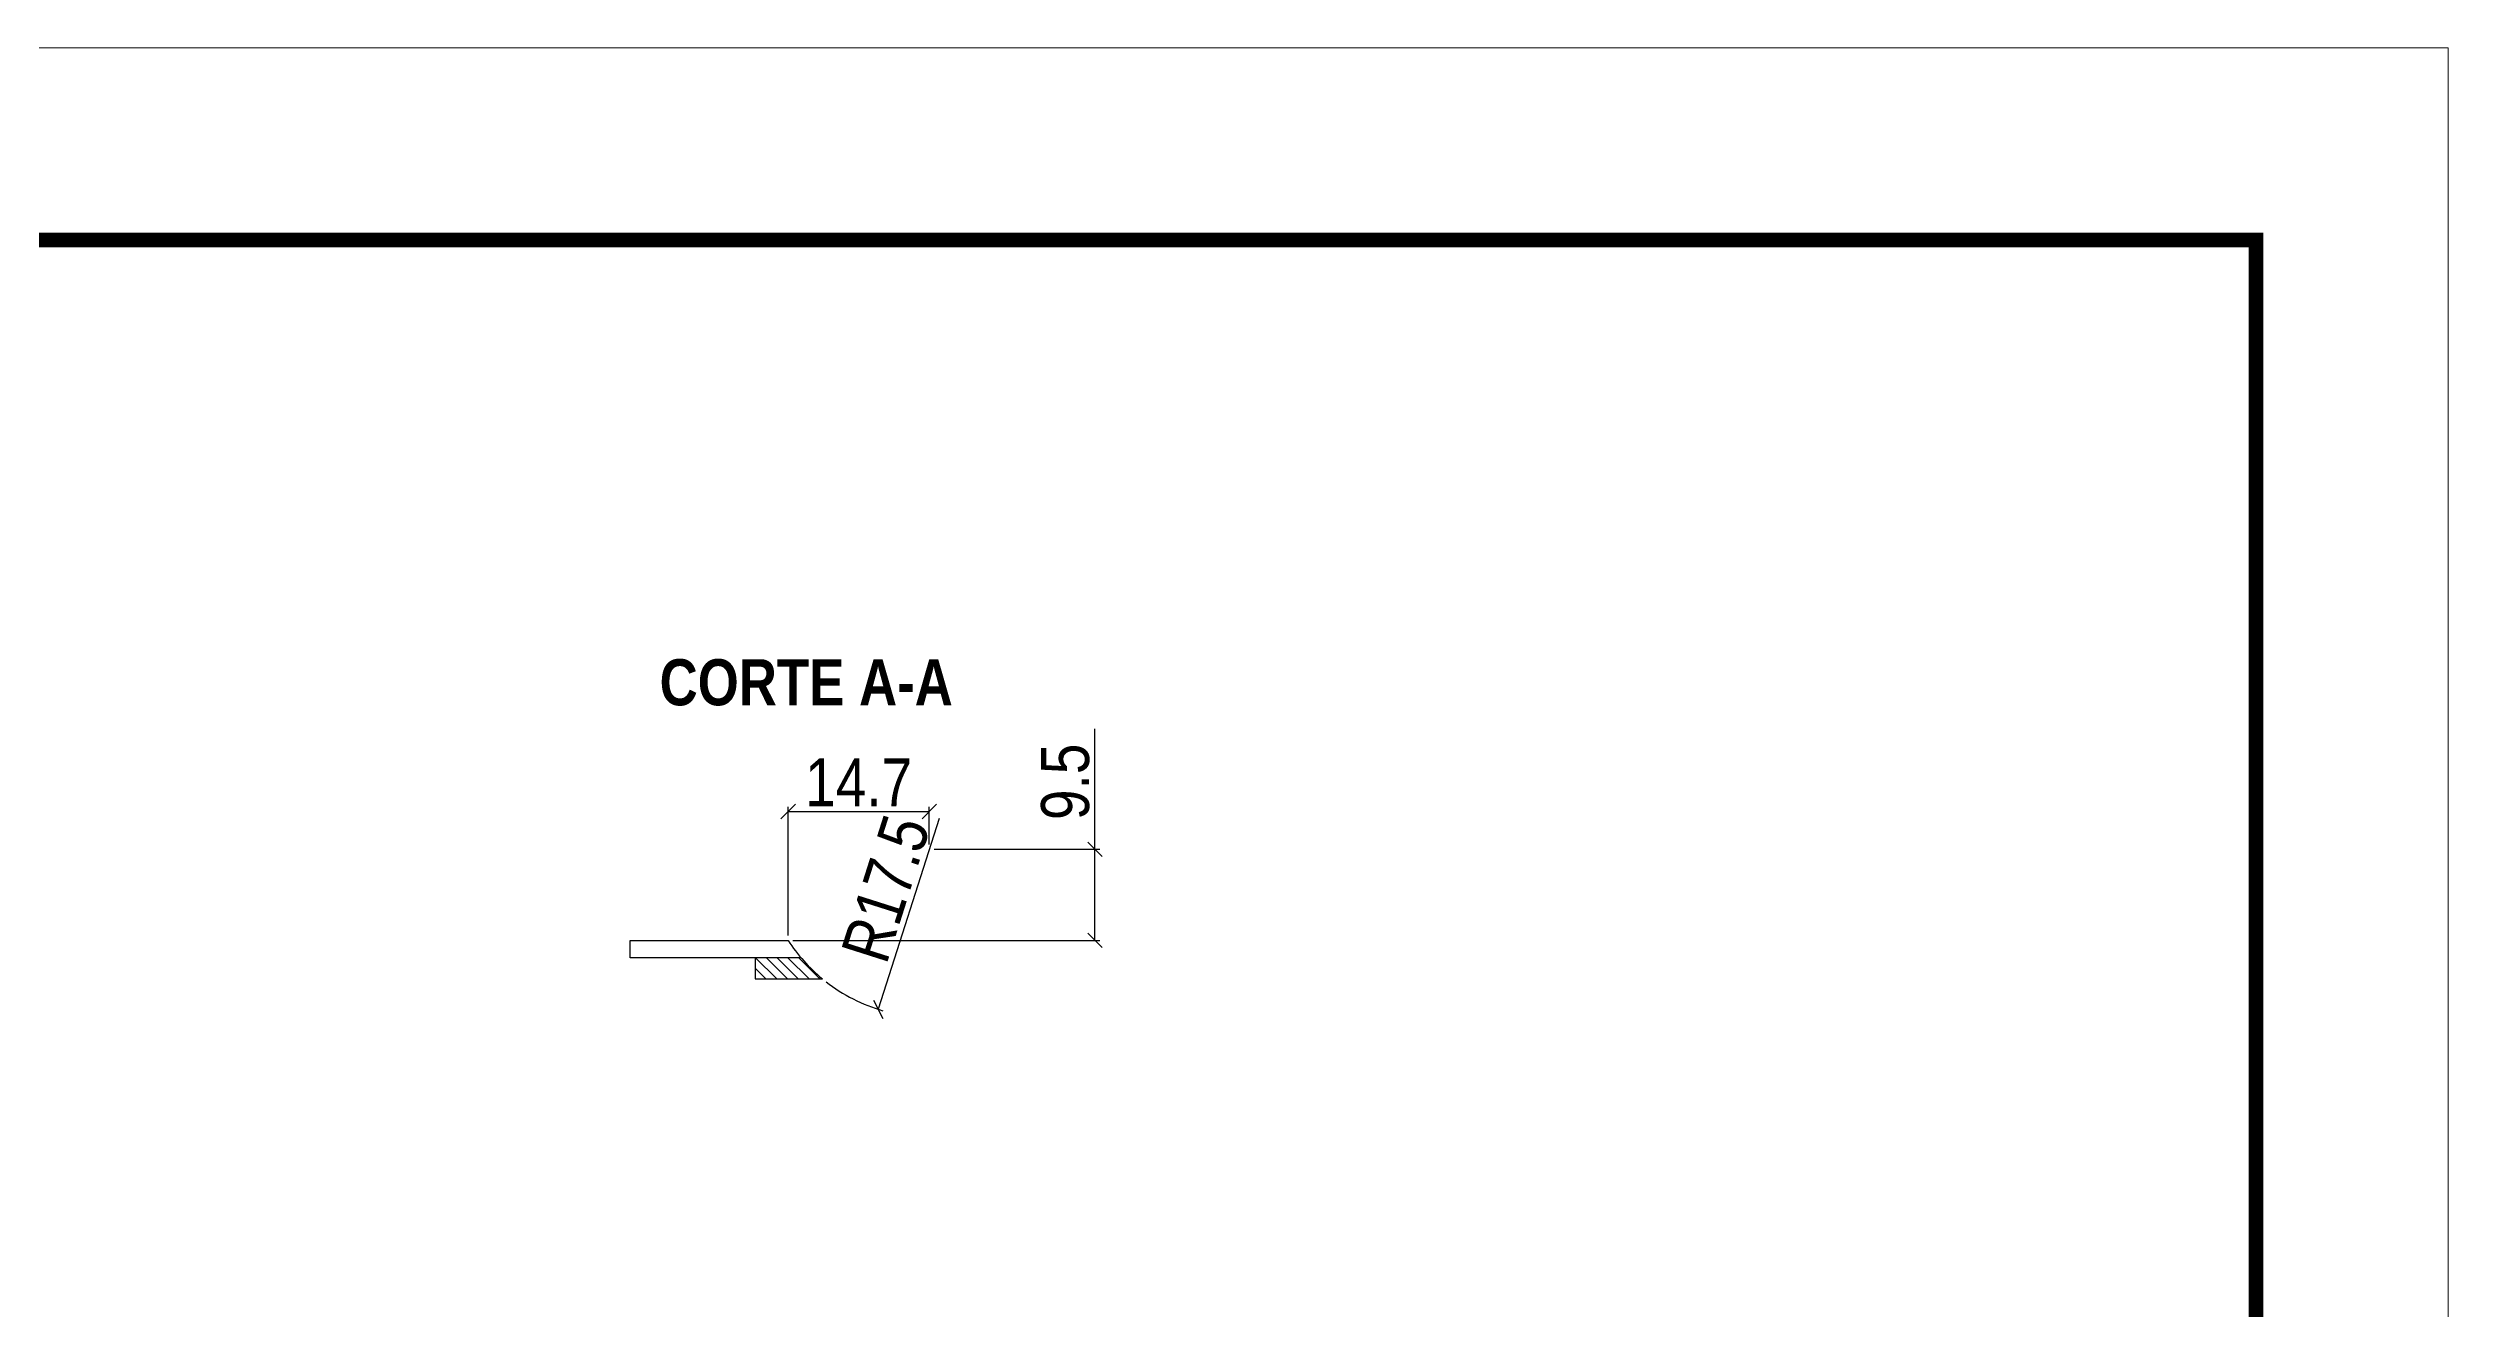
# Model space of a CAD drawing. Extents: x -3394 to 16474, y -5031 to 14397.
# Drawn here: x 5257.3 to 5757.2, y 10688.3 to 10950.8 of the extents above; entities that cross this region are included whole.
import ezdxf

# ---------------------------------------------------------------- set-up
doc = ezdxf.new("R2010")
doc.units = 0
doc.linetypes.add('DASHED', pattern=[0.75, 0.5, -0.25])
doc.layers.get('0').update_dxf_attribs({"linetype": 'CONTINUOUS'})
doc.layers.get('Defpoints').update_dxf_attribs({"linetype": 'CONTINUOUS'})
for name, color, linetype in [('COTA', 241, 'CONTINUOUS'), ('detalhes', 4, 'CONTINUOUS'), ('P-M', 7, 'CONTINUOUS'), ('Painéis', 200, 'CONTINUOUS'), ('SARR_2.2x7', 40, 'CONTINUOUS')]:
    doc.layers.add(name, color=color, linetype=linetype)
doc.layers.add('Folhas', color=255, linetype='CONTINUOUS', lineweight=9)
doc.layers.add('SARRAFO DE PRESSAO', color=251, linetype='DASHED', lineweight=9)
doc.styles.add('COTA TECNICA 2X', font='techl___.ttf', dxfattribs={"height": 10})
doc.styles.add('TECNICA', font='techb___.ttf', dxfattribs={"height": 10})
doc.dimstyles.new('SECAO', dxfattribs={"dimscale": 0.333333, "dimtxt": 5, "dimasz": 9, "dimexe": 3, "dimexo": 3, "dimgap": 3, "dimtad": 1, "dimdec": 1, "dimlfac": 0.5, "dimzin": 12, "dimdsep": 46, "dimtxsty": 'COTA TECNICA 2X', "dimblk1": 'OBLIQUE', "dimblk2": 'OBLIQUE', "dimsah": 1, "dimcen": 0.9, "dimclrd": 4, "dimclre": 4, "dimclrt": 240, "dimadec": 1, "dimazin": 3, "dimtfac": 1, "dimtdec": 1, "dimtmove": 0, "dimatfit": 3, "dimfxl": 1, "dimtolj": 1, "dimtzin": 12, "dimarcsym": 0})

# ---------------------------------------------------------------- blocks, each defined once
blk = doc.blocks.new('9999999999')
at = {"layer": 'Folhas'}
blk.add_lwpolyline([(98138.98, 34190.21), (99623.98, 34190.21), (99623.98, 35240.21), (98138.98, 35240.21)], close=True, dxfattribs=at)
at = {"layer": 'Folhas', "color": 30, "const_width": 3}
blk.add_lwpolyline([(98213.98, 34230.21), (99583.98, 34230.21), (99583.98, 35200.21), (98213.98, 35200.21)], close=True, dxfattribs=at)
blk = doc.blocks.new('_Oblique')
at = {"color": 0, "linetype": 'ByBlock', "lineweight": -2}
blk.add_line((-0.5, -0.5), (0.5, 0.5), dxfattribs=at)
blk = doc.blocks.new('*D2105')
at = {"layer": 'COTA', "color": 4, "lineweight": -2, "transparency": 16777216}
blk.add_line((5442.91, 10790.28), (5430.26, 10750.55), dxfattribs=at)
blk.add_arc((5440.88, 10783.91), 35, 232.1294, 253.9798, dxfattribs=at)
at = {"layer": 'Defpoints', "color": 0, "transparency": 16777216}
for p in [(5440.88, 10783.91), (5430.26, 10750.55)]:
    blk.add_point(p, dxfattribs=at)
at = {"layer": 'COTA', "color": 4, "lineweight": -2, "transparency": 16777216, "xscale": 3, "yscale": 3, "zscale": 3, "rotation": 252.3428032711103}
blk.add_blockref('_Oblique', (5430.26, 10750.55), dxfattribs=at)
at = {"layer": 'COTA', "color": 240, "transparency": 16777216, "insert": (5431.85, 10775.69), "char_height": 10, "attachment_point": 5, "rotation": 72.3428, "style": 'COTA TECNICA 2X'}
blk.add_mtext('\\A1;R17.5', dxfattribs=at)
blk = doc.blocks.new('*D2106')
at = {"layer": 'COTA', "color": 4, "lineweight": -2, "transparency": 16777216}
for p, q in [((5411.49, 10765.9), (5411.49, 10792.77)), ((5440.88, 10784.91), (5440.88, 10792.77)), ((5411.49, 10791.77), (5440.88, 10791.77))]:
    blk.add_line(p, q, dxfattribs=at)
at = {"layer": 'Defpoints', "color": 0, "transparency": 16777216}
for p in [(5440.88, 10791.77), (5440.88, 10783.91), (5411.49, 10764.9)]:
    blk.add_point(p, dxfattribs=at)
at = {"layer": 'COTA', "color": 4, "lineweight": -2, "transparency": 16777216, "xscale": 3, "yscale": 3, "zscale": 3, "rotation": 180}
blk.add_blockref('_Oblique', (5411.49, 10791.77), dxfattribs=at)
at = {"layer": 'COTA', "color": 4, "lineweight": -2, "transparency": 16777216, "xscale": 3, "yscale": 3, "zscale": 3}
blk.add_blockref('_Oblique', (5440.88, 10791.77), dxfattribs=at)
at = {"layer": 'COTA', "color": 240, "transparency": 16777216, "insert": (5426.18, 10797.85), "char_height": 10, "attachment_point": 5, "style": 'COTA TECNICA 2X'}
blk.add_mtext('\\A1;14.7', dxfattribs=at)
blk = doc.blocks.new('*D2107')
at = {"layer": 'COTA', "color": 4, "lineweight": -2, "transparency": 16777216}
for p, q in [((5475.37, 10783.91), (5475.37, 10808.98)), ((5441.88, 10783.91), (5476.37, 10783.91)), ((5475.37, 10764.9), (5475.37, 10783.91)), ((5412.49, 10764.9), (5476.37, 10764.9))]:
    blk.add_line(p, q, dxfattribs=at)
at = {"layer": 'Defpoints', "color": 0, "transparency": 16777216}
for p in [(5440.88, 10783.91), (5475.37, 10783.91), (5411.49, 10764.9)]:
    blk.add_point(p, dxfattribs=at)
at = {"layer": 'COTA', "color": 4, "lineweight": -2, "transparency": 16777216, "xscale": 3, "yscale": 3, "zscale": 3}
for p, rotation in [((5475.37, 10783.91), 90), ((5475.37, 10764.9), 270)]:
    blk.add_blockref('_Oblique', p, dxfattribs=dict(at, rotation=rotation))
at = {"layer": 'COTA', "color": 240, "transparency": 16777216, "insert": (5469.23, 10797.94), "char_height": 10, "attachment_point": 5, "rotation": 90, "style": 'COTA TECNICA 2X'}
blk.add_mtext('\\A1;9.5', dxfattribs=at)

msp = doc.modelspace()

# ---------------------------------------------------------------- hatches: boundary and pattern name
at = {"layer": 'SARR_2.2x7'}
h = msp.add_hatch(dxfattribs=at)
h.set_pattern_fill('ANSI31', color=256, scale=0.5, angle=90)
h.set_pattern_definition([(135, (38427.2376, -112755.2682), (-1.122532015, -1.122532015), [])])
edge = h.paths.add_edge_path()
edge.add_arc((5440.88, 10783.91), 35, 220.2276, 230.4924)
edge.add_line((5418.61, 10756.9), (5404.61, 10756.9))
edge.add_line((5404.61, 10756.9), (5404.61, 10761.3))
edge.add_line((5404.61, 10761.3), (5414.16, 10761.3))

# ---------------------------------------------------------------- linework, layer by layer
at = {"layer": 'P-M'}
msp.add_arc((5440.88, 10783.91), 35, 212.886, 230.4924, dxfattribs=at)
at = {"layer": 'Painéis', "linetype": 'Continuous'}
for p, q in [((5378.61, 10764.9), (5411.49, 10764.9)), ((5378.61, 10761.3), (5378.61, 10764.9)), ((5414.16, 10761.3), (5378.61, 10761.3))]:
    msp.add_line(p, q, dxfattribs=at)
at = {"layer": 'SARR_2.2x7'}
msp.add_lwpolyline([(5414.16, 10761.3), (5404.61, 10761.3), (5404.61, 10756.9), (5418.61, 10756.9)], dxfattribs=at)

# ---------------------------------------------------------------- block references
at = {"layer": 'SARRAFO DE PRESSAO', "color": 6, "linetype": 'ByBlock'}
msp.add_blockref('9999999999', (-93866.77, -24289.38), dxfattribs=at)

# ---------------------------------------------------------------- texts
at = {"layer": 'detalhes', "style": 'TECNICA'}
msp.add_text('CORTE A-A', height=9.6, dxfattribs=at).set_placement((5384.71, 10813.89))

# ---------------------------------------------------------------- dimensions: what is measured, and where the dimension line sits
at = {"layer": 'COTA'}
dim = msp.add_linear_dim(base=(5475.37, 10783.91), p1=(5411.49, 10764.9), p2=(5440.88, 10783.91), angle=90, dimstyle='SECAO', dxfattribs=at)
dim.commit()
dim.dimension.update_dxf_attribs({"geometry": '*D2107', "text_midpoint": (5469.23, 10797.94)})
dim = msp.add_linear_dim(base=(5440.88, 10791.77), p1=(5411.49, 10764.9), p2=(5440.88, 10783.91), dimstyle='SECAO', dxfattribs=at)
dim.commit()
dim.dimension.update_dxf_attribs({"geometry": '*D2106', "text_midpoint": (5426.18, 10797.85)})
dim = msp.add_radius_dim(center=(5440.88, 10783.91), mpoint=(5430.26, 10750.55), dimstyle='SECAO', dxfattribs=at)
dim.commit()
dim.dimension.update_dxf_attribs({"geometry": '*D2105', "text_midpoint": (5437.68, 10773.83), "dimtype": 164})

doc.saveas('drawing.dxf')
